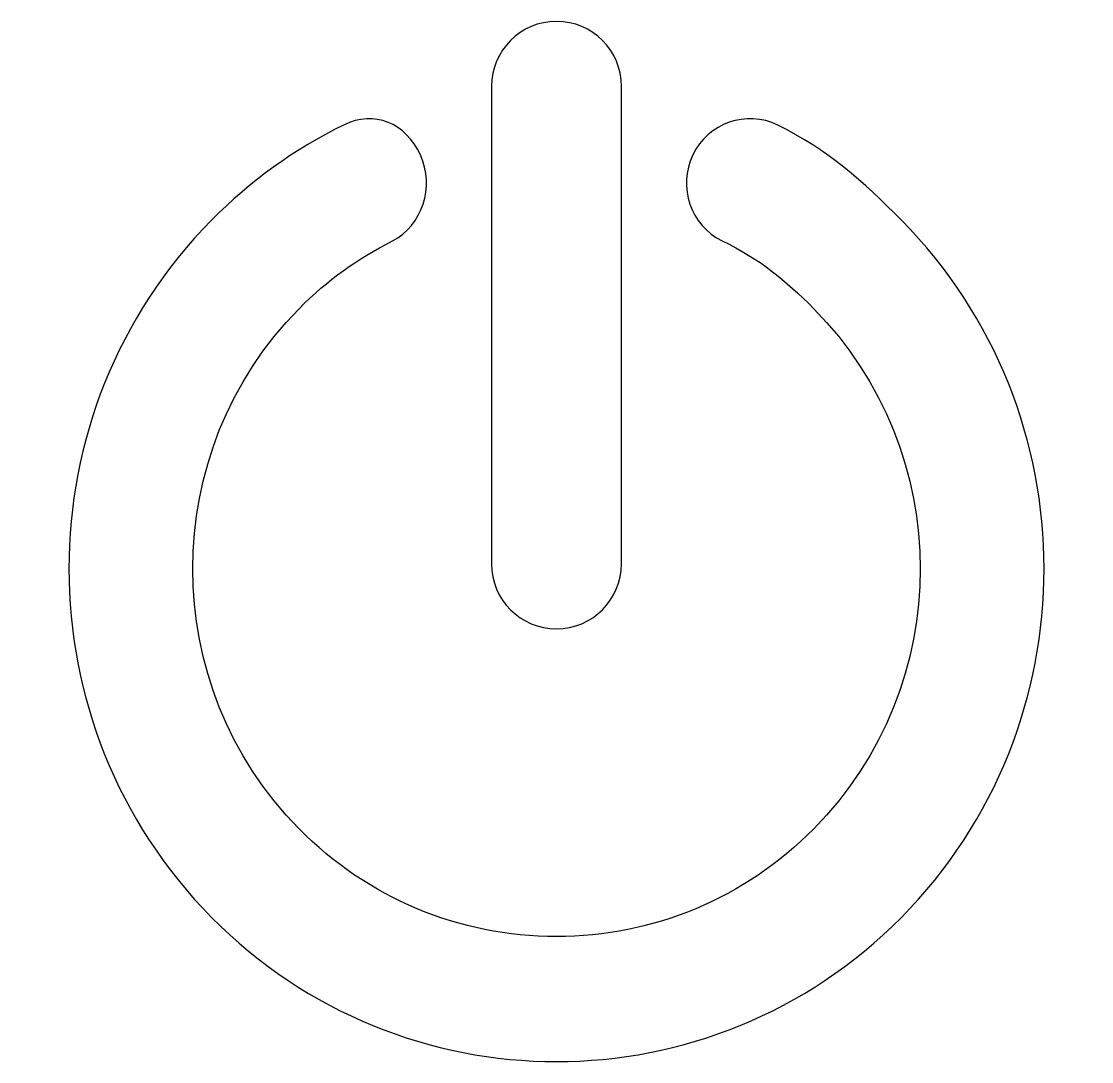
# Model space of a CAD drawing. Extents: x 2 to 223, y 5 to 220.
import ezdxf

# ---------------------------------------------------------------- set-up
doc = ezdxf.new("R2010")
doc.units = 0
doc.layers.get('0').update_dxf_attribs({"linetype": 'CONTINUOUS'})

msp = doc.modelspace()

# ---------------------------------------------------------------- linework, layer by layer
at = {"color": 7}
for points in [[(99.104249, 206.346744), (99.104249, 166.135494), (99.083999, 107.903995)], [(125.891248, 107.903245), (125.911498, 206.346744)]]:
    msp.add_lwpolyline(points, dxfattribs=at)
for points in [[(183.601498, 178.767744)], [(112.487999, 94.499995)]]:
    msp.add_lwpolyline(points, close=True, dxfattribs=at)
for points in [[(112.508249, 219.749993), (105.108749, 219.749993), (99.104249, 213.744743), (99.104249, 206.346744)], [(125.911498, 206.346744), (125.911498, 213.744743), (119.906998, 219.749993), (112.508249, 219.749993)], [(84.447749, 192.205494), (81.437999, 198.785994), (74.963999, 201.494244), (68.611499, 198.384744)], [(158.127748, 198.357744), (151.613248, 201.554244), (143.751748, 198.799494), (140.602498, 192.212244)], [(68.611499, 198.384744), (58.538249, 193.438494), (49.382999, 186.843744), (41.387999, 178.767744)], [(183.601498, 178.767744), (175.625998, 186.843744), (168.495748, 193.277244), (158.127748, 198.357744)], [(78.663749, 174.485994), (84.862499, 177.689244), (87.455999, 185.610744), (84.447749, 192.205494)], [(140.602498, 192.212244), (137.432248, 185.624244), (140.166748, 177.695994), (146.674498, 174.499494)], [(41.387999, 178.767744), (2.17575, 139.126494), (2.17575, 74.633995), (41.387999, 34.985996)], [(183.602248, 34.985996), (222.827997, 74.620495), (222.827997, 139.119744), (183.601498, 178.767744)], [(59.435249, 160.505994), (65.413499, 166.544244), (71.324249, 170.711994), (78.663749, 174.485994)], [(146.674498, 174.499494), (154.394998, 170.718744), (159.581998, 166.537494), (165.539998, 160.505994)], [(59.435249, 53.241746), (30.18825, 82.810495), (30.18825, 130.929745), (59.435249, 160.505994)], [(165.539998, 160.505994), (194.787747, 130.929745), (194.787747, 82.810495), (165.539998, 53.241746)], [(99.083999, 107.903995), (99.083999, 100.498495), (105.088499, 94.499995), (112.487999, 94.499995)], [(112.487999, 94.499995), (119.886748, 94.499995), (125.891248, 100.505245), (125.891248, 107.903245)], [(112.487999, 31.031996), (92.449499, 31.031996), (73.603499, 38.912996), (59.435249, 53.241746)], [(165.539998, 53.241746), (151.372498, 38.906246), (132.520498, 31.031996), (112.487999, 31.031996)], [(41.387999, 34.985996), (60.997499, 15.168746), (86.746499, 5.249996), (112.495499, 5.249996)], [(112.495499, 5.249996), (138.250498, 5.249996), (163.999498, 15.161996), (183.602248, 34.985996)]]:
    msp.add_open_spline(points, degree=3, dxfattribs=at)

doc.saveas('drawing.dxf')
